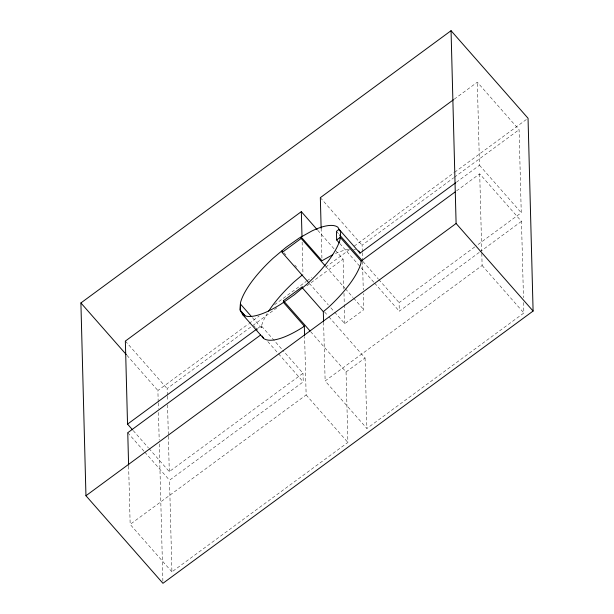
<?xml version="1.0" encoding="UTF-8"?>
<svg xmlns="http://www.w3.org/2000/svg" width="614" height="614" viewBox="0 0 614 614"><rect width="100%" height="100%" fill="white"/><g stroke="black" fill="none" stroke-linecap="round" stroke-linejoin="round"><path stroke-width="0.46" stroke-dasharray="3.07 2.3" d="M252.438 317.684L261.295 327.761L261.434 326.164A64.746 20.953 -41.3 0 1 267.182 313.524M454.23 99.184L477.316 82.199L519.076 129.692L521.255 212.743L477.454 244.963M158.197 401.978L157.898 390.519L248.309 324.023M249.084 323.455L259.131 316.064M274.581 304.697L306.271 281.396M307.038 280.821L311.674 277.413M325.589 267.182L349.543 249.56M354.178 246.153L453.861 172.833M454.636 172.265L527.28 118.832M167.292 395.255L167.115 388.57L252.024 326.118M252.791 325.55L278.265 306.816M306.823 285.817L343.096 259.131L335.505 250.497M362.275 251.801L362.099 245.155L453.669 177.807M454.437 177.239L519.076 129.692M257.404 328.605L261.242 325.781L282.125 349.527M456.371 182.266L479.488 165.25L477.316 82.199M456.609 190.847L479.718 173.854L521.478 221.347L523.473 297.721M334.661 312.158L344.784 323.678L363.787 309.702L363.365 293.561M149.048 448.596L169.295 471.621L303.001 373.274L282.755 350.249M479.219 252.431L399.307 311.206L399.085 302.602L476.687 245.523M310.623 331.652L346.05 371.946L347.9 442.433L171.92 571.872L169.518 480.217L303.232 381.87L303.001 373.274M479.987 251.863L521.478 221.347M171.92 571.872L130.16 524.379L306.14 394.94L304.613 336.656M523.604 302.495L523.88 312.994L366.896 428.457L325.136 380.964L482.12 265.501L481.767 252.139M346.05 371.946L365.054 357.97L328.352 316.233M479.488 165.25L521.255 212.743M482.12 265.501L523.88 312.994M320.339 197.662L362.099 245.155M336.441 231.363L338.974 234.241M363.02 261.587L378.201 278.856M378.838 279.577L399.085 302.602M339.834 243.558L374.003 282.417M374.632 283.138L399.307 311.206M317.791 230.35L334.876 249.775M325.827 266.522L344.807 288.112M345.436 288.833L353.035 297.468M353.664 298.181L363.787 309.702M283.998 252.807L285.894 254.963M294.758 265.041L296.654 267.197M309.356 283.376L328.337 304.966M330.869 307.844L334.031 311.444M324.56 311.92L327.722 315.512M253.874 325.742L255.14 327.185M255.777 327.899L258.31 330.777M267.796 341.576L277.919 353.088M278.556 353.81L303.232 381.87M306.14 394.94L347.9 442.433M125.356 341.077L167.115 388.57M126.975 355.352L157.898 390.519M133.23 430.606L148.411 447.875M127.758 432.724L144.206 451.436M144.843 452.157L169.518 480.217M479.718 173.854L481.744 251.18M362.298 252.753L362.498 260.344M362.521 261.295L363.265 289.77M365.054 357.97L366.896 428.457M343.096 259.131L343.894 289.509M343.993 293.3L344.262 303.746M344.293 304.69L344.784 323.678M321.137 228.239L321.989 260.735M323.601 322.12L325.136 380.964M302.134 242.069L302.978 274.397M261.242 325.781L261.295 327.761M167.315 396.207L167.445 400.98M167.545 404.795L168.343 435.349M168.366 436.301L169.295 471.621M158.22 402.93L158.374 408.655M158.473 412.47L159.195 440.146M159.295 443.968L162.894 581.389M128.633 466.141L130.16 524.379M335.444 253.49A64.746 20.953 -41.3 0 1 349.473 249.292M353.756 249.223A64.746 20.953 -41.3 0 1 355.675 249.56"/><path stroke-width="0.92" d="M339.197 242.845L336.672 239.967L340.233 237.342L361.109 261.088L360.932 263.237A64.746 20.953 -41.3 0 1 328.275 307.499L323.325 311.674L323.57 321.168M302.295 274.972L294.091 281.895A64.746 20.953 -41.3 0 0 268.656 311.16M80.902 302.955L451.052 30.7L528.048 118.264L533.098 311.045L162.948 583.3L85.952 495.736L80.902 302.955L126.338 354.639M317.154 229.628L301.336 211.638L125.356 341.077L127.535 424.128L132.593 429.884M453.462 99.744L320.339 197.662L321.137 228.239M308.719 282.655L282.148 252.431L301.152 238.455L301.113 236.989L321.989 260.735L332.734 254.733M251.172 316.241L240.419 304.014L240.435 310.745L244.226 315.066M304.582 335.697L304.337 326.141L283.453 302.395L283.415 300.707L302.41 286.73L302.441 287.928L323.325 311.674M127.535 424.128L256.637 329.173M336.672 239.967L336.441 231.363L339.135 229.383L360.011 253.129L455.596 182.826M260.543 335.06L127.758 432.724L128.61 465.189M361.109 261.088L455.074 191.982M85.952 495.736L456.102 223.481L451.052 30.7M304.337 326.141L302.195 327.646A64.746 20.953 -41.3 0 1 263.606 338.421L242.722 314.675L239.921 309.87L240.55 302.418A64.746 20.953 -41.3 0 1 273.207 258.149L286.101 247.273L299.287 238.009L311.858 230.987A64.746 20.953 -41.3 0 1 337.877 227.234L340.678 232.038L340.049 239.491A64.746 20.953 -41.3 0 1 307.391 283.752L294.497 294.636L281.312 303.899A64.746 20.953 -41.3 0 1 242.722 314.675M456.102 223.481L533.098 311.045M339.603 234.962L362.383 260.866M301.152 238.455L325.19 265.801M283.415 300.707L309.986 330.931M240.588 310.63L245.017 315.673M358.76 250.98L360.011 253.129M262.232 336.065L263.606 338.421M301.336 211.638L301.988 236.359M282.102 250.65L282.148 252.431"/></g></svg>
